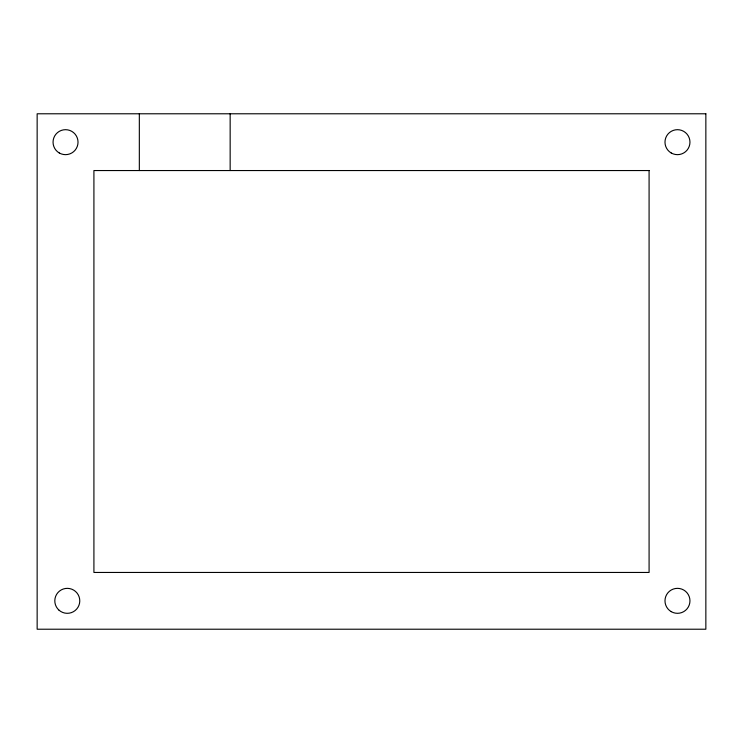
<?xml version="1.0" encoding="UTF-8"?>
<svg xmlns="http://www.w3.org/2000/svg" width="743" height="743" viewBox="0 0 743 743"><rect width="100%" height="100%" fill="white"/><g stroke="black" fill="none" stroke-linecap="round" stroke-linejoin="round"><path stroke-width="1.11" d="M230.154 113.781L230.154 170.546M139.331 113.781L139.331 170.546M705.85 113.781L37.15 113.781L37.15 629.219L705.85 629.219L705.85 113.781M649.085 170.546L93.915 170.546L93.915 572.454L649.085 572.454L649.085 170.546M59.291 152.984A12.492 12.492 0 0 0 78.024 142.164A12.492 12.492 0 0 0 59.291 131.353A12.492 12.492 0 0 0 59.291 152.984M59.059 610.226A12.492 12.492 0 0 0 79.538 603.27A12.492 12.492 0 0 0 63.276 589.013A12.492 12.492 0 0 0 59.059 610.226M671.226 611.647A12.492 12.492 0 0 0 689.959 600.836A12.492 12.492 0 0 0 671.226 590.016A12.492 12.492 0 0 0 671.226 611.647M671.226 152.984A12.492 12.492 0 0 0 689.959 142.164A12.492 12.492 0 0 0 671.226 131.353A12.492 12.492 0 0 0 671.226 152.984"/></g></svg>
